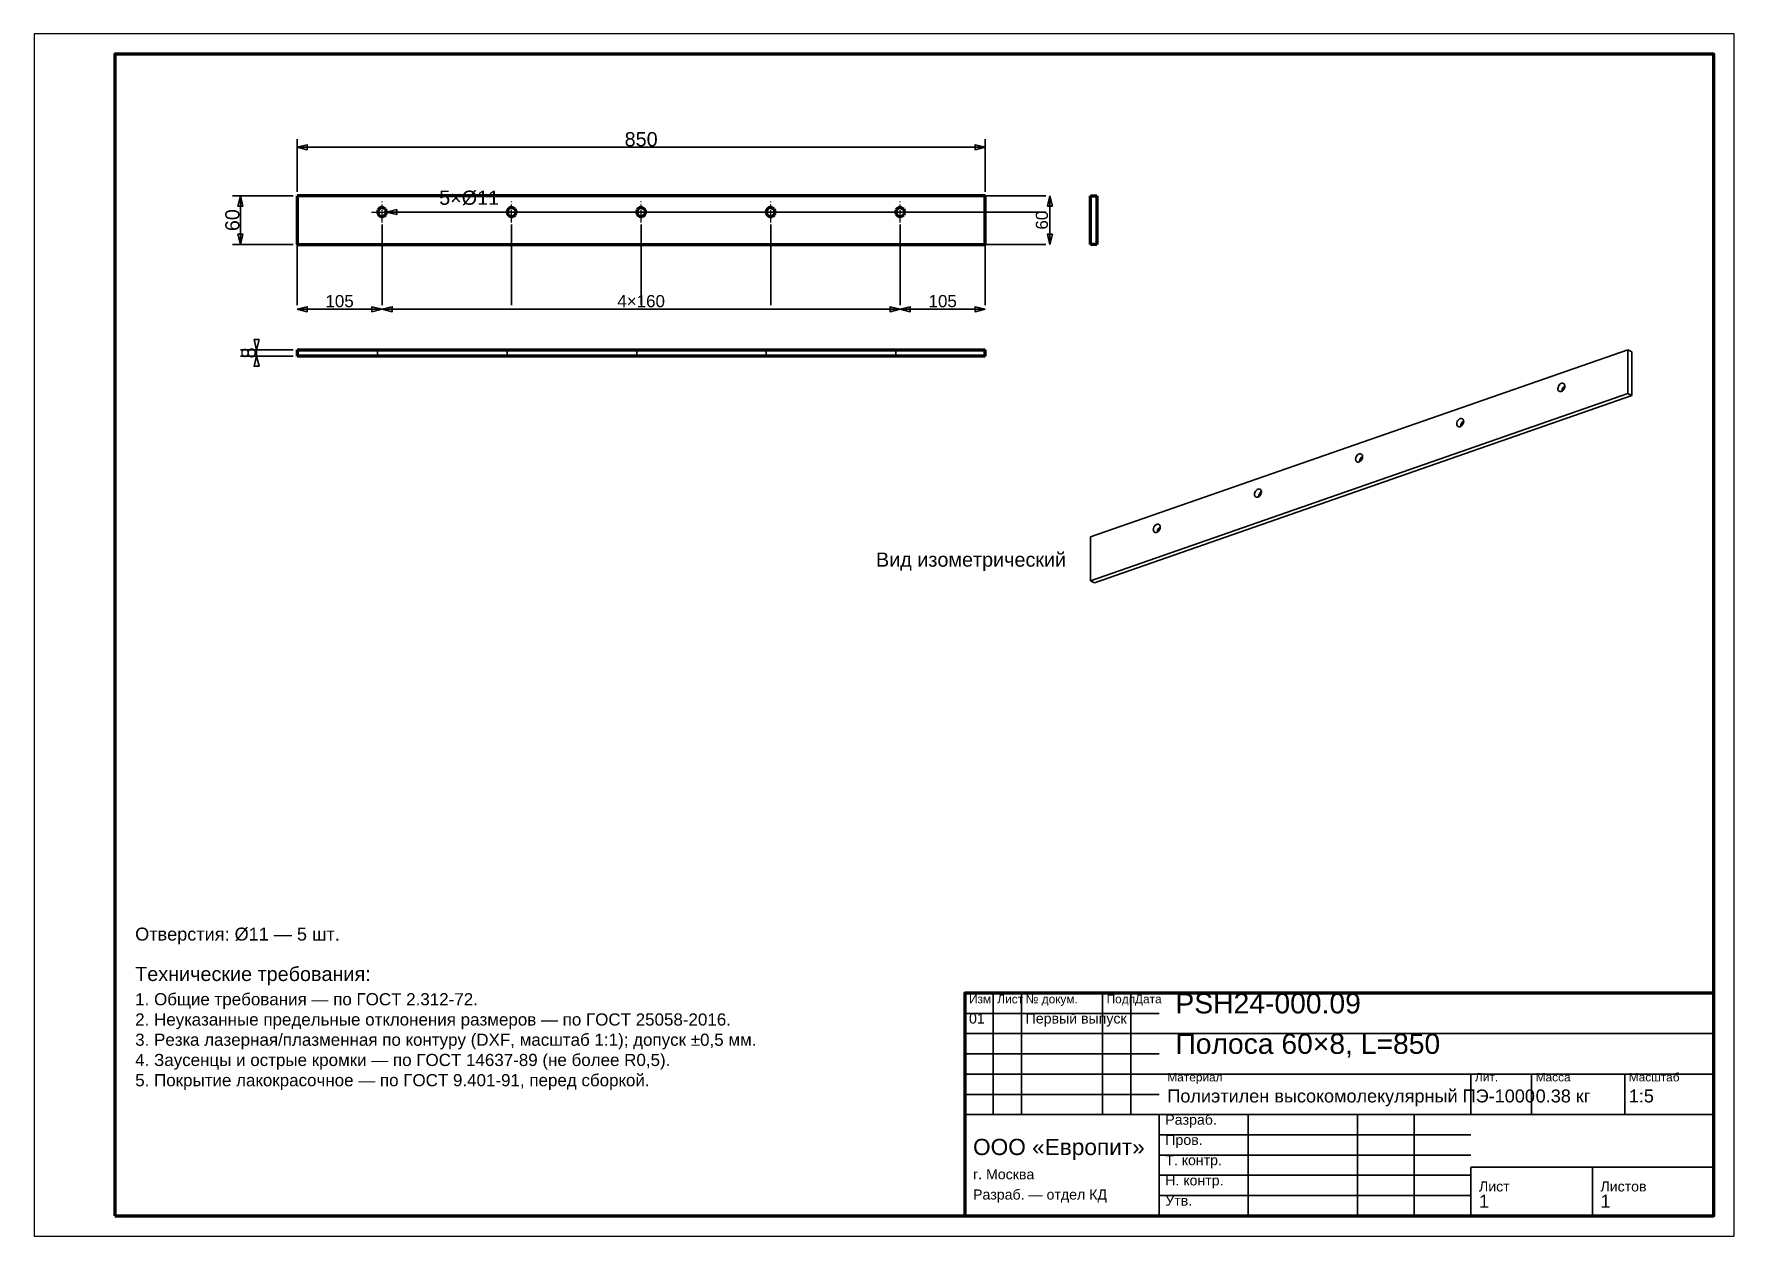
# Model space of a CAD drawing. Header units: millimetres. Extents: x 0 to 420, y 0 to 297.
import ezdxf
from ezdxf.enums import TextEntityAlignment as Align

# ---------------------------------------------------------------- set-up
doc = ezdxf.new("R2010")
doc.units = ezdxf.units.MM
doc.linetypes.add('CENTER', pattern=[5.08, 3.175, -0.635, 0.635, -0.635])
doc.linetypes.add('DASHED', pattern=[1.524, 1.27, -0.254])
doc.styles.add('GOST', font='Arial')

msp = doc.modelspace()

# ---------------------------------------------------------------- linework, layer by layer
at = {"color": 7, "lineweight": 35}
for p, q in [((65, 258), (65, 271)), ((65, 269), (235, 269)), ((235, 258), (235, 271)), ((64, 257), (49, 257)), ((51, 245), (51, 257)), ((235, 257), (250, 257)), ((250, 257), (249, 257)), ((251, 245), (251, 257)), ((87.1, 253), (99.1, 253)), ((89.1, 253), (250, 253)), ((99.1, 253), (104.1, 253)), ((121.1, 253), (250, 253)), ((153.1, 253), (250, 253)), ((185.1, 253), (250, 253)), ((217.1, 253), (250, 253)), ((86, 249.9), (86, 230)), ((118, 249.9), (118, 230)), ((150, 249.9), (150, 230)), ((182, 249.9), (182, 230)), ((214, 249.9), (214, 230)), ((64, 245), (49, 245)), ((65, 245), (65, 230)), ((235, 245), (235, 230)), ((235, 245), (250, 245)), ((250, 245), (249, 245)), ((65, 230), (65, 231)), ((86, 230), (86, 231)), ((86, 230), (86, 231)), ((214, 230), (214, 231)), ((214, 230), (214, 231)), ((235, 230), (235, 231)), ((65, 229), (86, 229)), ((86, 229), (214, 229)), ((214, 229), (235, 229)), ((64, 219), (51, 219)), ((55, 217.4), (55, 219)), ((64, 217.4), (51, 217.4)), ((237, 30), (237, 60)), ((244, 30), (244, 60)), ((264, 30), (264, 60)), ((271, 30), (271, 60)), ((230, 55), (278, 55)), ((230, 50), (278, 50)), ((278, 50), (415, 50)), ((230, 45), (278, 45)), ((230, 40), (278, 40)), ((278, 40), (415, 40)), ((355, 30), (355, 40)), ((370, 30), (370, 40)), ((393, 30), (393, 40)), ((230, 35), (278, 35)), ((230, 30), (278, 30)), ((278, 30), (415, 30)), ((300, 5), (300, 30)), ((327, 5), (327, 30)), ((341, 5), (341, 30)), ((278, 25), (355, 25)), ((278, 20), (355, 20)), ((355, 17), (415, 17)), ((278, 15), (355, 15)), ((278, 10), (355, 10))]:
    msp.add_line(p, q, dxfattribs=at)
at = {"color": 1, "lineweight": 70}
for p, q in [((65, 257), (65, 245)), ((235, 257), (65, 257)), ((235, 245), (235, 257)), ((261, 245), (261, 257)), ((261, 257), (262.6, 257)), ((262.6, 257), (262.6, 245)), ((85.03, 253.52), (84.92, 253.18)), ((84.92, 253.18), (84.92, 252.82)), ((84.92, 252.82), (85.03, 252.48)), ((85.25, 253.81), (85.03, 253.52)), ((85.03, 252.48), (85.25, 252.19)), ((85.56, 254.01), (85.25, 253.81)), ((85.25, 252.19), (85.56, 251.99)), ((85.91, 254.1), (85.56, 254.01)), ((86.27, 254.07), (85.91, 254.1)), ((86.6, 253.92), (86.27, 254.07)), ((86.27, 251.93), (86.6, 252.08)), ((86.87, 253.68), (86.6, 253.92)), ((86.6, 252.08), (86.87, 252.32)), ((87.04, 253.36), (86.87, 253.68)), ((86.87, 252.32), (87.04, 252.64)), ((87.1, 253), (87.04, 253.36)), ((87.04, 252.64), (87.1, 253)), ((117.03, 253.52), (116.92, 253.18)), ((116.92, 253.18), (116.92, 252.82)), ((116.92, 252.82), (117.03, 252.48)), ((117.25, 253.81), (117.03, 253.52)), ((117.03, 252.48), (117.25, 252.19)), ((117.56, 254.01), (117.25, 253.81)), ((117.25, 252.19), (117.56, 251.99)), ((117.91, 254.1), (117.56, 254.01)), ((118.27, 254.07), (117.91, 254.1)), ((118.6, 253.92), (118.27, 254.07)), ((118.27, 251.93), (118.6, 252.08)), ((118.87, 253.68), (118.6, 253.92)), ((118.6, 252.08), (118.87, 252.32)), ((119.04, 253.36), (118.87, 253.68)), ((118.87, 252.32), (119.04, 252.64)), ((119.1, 253), (119.04, 253.36)), ((119.04, 252.64), (119.1, 253)), ((149.03, 253.52), (148.92, 253.18)), ((148.92, 253.18), (148.92, 252.82)), ((148.92, 252.82), (149.03, 252.48)), ((149.25, 253.81), (149.03, 253.52)), ((149.03, 252.48), (149.25, 252.19)), ((149.56, 254.01), (149.25, 253.81)), ((149.25, 252.19), (149.56, 251.99)), ((149.91, 254.1), (149.56, 254.01)), ((150.27, 254.07), (149.91, 254.1)), ((150.6, 253.92), (150.27, 254.07)), ((150.27, 251.93), (150.6, 252.08)), ((150.87, 253.68), (150.6, 253.92)), ((150.6, 252.08), (150.87, 252.32)), ((151.04, 253.36), (150.87, 253.68)), ((150.87, 252.32), (151.04, 252.64)), ((151.1, 253), (151.04, 253.36)), ((151.04, 252.64), (151.1, 253)), ((181.03, 253.52), (180.92, 253.18)), ((180.92, 253.18), (180.92, 252.82)), ((180.92, 252.82), (181.03, 252.48)), ((181.25, 253.81), (181.03, 253.52)), ((181.03, 252.48), (181.25, 252.19)), ((181.56, 254.01), (181.25, 253.81)), ((181.25, 252.19), (181.56, 251.99)), ((181.91, 254.1), (181.56, 254.01)), ((182.27, 254.07), (181.91, 254.1)), ((182.6, 253.92), (182.27, 254.07)), ((182.27, 251.93), (182.6, 252.08)), ((182.87, 253.68), (182.6, 253.92)), ((182.6, 252.08), (182.87, 252.32)), ((183.04, 253.36), (182.87, 253.68)), ((182.87, 252.32), (183.04, 252.64)), ((183.1, 253), (183.04, 253.36)), ((183.04, 252.64), (183.1, 253)), ((213.03, 253.52), (212.92, 253.18)), ((212.92, 253.18), (212.92, 252.82)), ((212.92, 252.82), (213.03, 252.48)), ((213.25, 253.81), (213.03, 253.52)), ((213.03, 252.48), (213.25, 252.19)), ((213.56, 254.01), (213.25, 253.81)), ((213.25, 252.19), (213.56, 251.99)), ((213.91, 254.1), (213.56, 254.01)), ((214.27, 254.07), (213.91, 254.1)), ((214.6, 253.92), (214.27, 254.07)), ((214.27, 251.93), (214.6, 252.08)), ((214.87, 253.68), (214.6, 253.92)), ((214.6, 252.08), (214.87, 252.32)), ((215.04, 253.36), (214.87, 253.68)), ((214.87, 252.32), (215.04, 252.64)), ((215.1, 253), (215.04, 253.36)), ((215.04, 252.64), (215.1, 253)), ((85.56, 251.99), (85.91, 251.9)), ((85.91, 251.9), (86.27, 251.93)), ((117.56, 251.99), (117.91, 251.9)), ((117.91, 251.9), (118.27, 251.93)), ((149.56, 251.99), (149.91, 251.9)), ((149.91, 251.9), (150.27, 251.93)), ((181.56, 251.99), (181.91, 251.9)), ((181.91, 251.9), (182.27, 251.93)), ((213.56, 251.99), (213.91, 251.9)), ((213.91, 251.9), (214.27, 251.93)), ((65, 245), (235, 245)), ((262.6, 245), (261, 245)), ((65, 219), (235, 219)), ((65, 219), (65, 217.4)), ((235, 217.4), (235, 219)), ((235, 217.4), (65, 217.4))]:
    msp.add_line(p, q, dxfattribs=at)
at = {"color": 5, "linetype": 'DASHED', "lineweight": 35}
for p, q in [((65, 245), (65, 257)), ((65, 257), (235, 257)), ((235, 257), (235, 245)), ((262.6, 257), (261, 257)), ((261, 257), (261, 245)), ((262.6, 245), (262.6, 257)), ((84.92, 253.18), (85.03, 253.52)), ((84.92, 252.82), (84.92, 253.18)), ((85.03, 252.48), (84.92, 252.82)), ((85.03, 253.52), (85.25, 253.81)), ((85.25, 252.19), (85.03, 252.48)), ((85.25, 253.81), (85.56, 254.01)), ((85.56, 251.99), (85.25, 252.19)), ((85.56, 254.01), (85.91, 254.1)), ((85.91, 254.1), (86.27, 254.07)), ((86.27, 254.07), (86.6, 253.92)), ((86.6, 252.08), (86.27, 251.93)), ((86.6, 253.92), (86.87, 253.68)), ((86.87, 252.32), (86.6, 252.08)), ((86.87, 253.68), (87.04, 253.36)), ((87.04, 252.64), (86.87, 252.32)), ((87.04, 253.36), (87.1, 253)), ((87.1, 253), (87.04, 252.64)), ((116.92, 253.18), (117.03, 253.52)), ((116.92, 252.82), (116.92, 253.18)), ((117.03, 252.48), (116.92, 252.82)), ((117.03, 253.52), (117.25, 253.81)), ((117.25, 252.19), (117.03, 252.48)), ((117.25, 253.81), (117.56, 254.01)), ((117.56, 251.99), (117.25, 252.19)), ((117.56, 254.01), (117.91, 254.1)), ((117.91, 254.1), (118.27, 254.07)), ((118.27, 254.07), (118.6, 253.92)), ((118.6, 252.08), (118.27, 251.93)), ((118.6, 253.92), (118.87, 253.68)), ((118.87, 252.32), (118.6, 252.08)), ((118.87, 253.68), (119.04, 253.36)), ((119.04, 252.64), (118.87, 252.32)), ((119.04, 253.36), (119.1, 253)), ((119.1, 253), (119.04, 252.64)), ((148.92, 253.18), (149.03, 253.52)), ((148.92, 252.82), (148.92, 253.18)), ((149.03, 252.48), (148.92, 252.82)), ((149.03, 253.52), (149.25, 253.81)), ((149.25, 252.19), (149.03, 252.48)), ((149.25, 253.81), (149.56, 254.01)), ((149.56, 251.99), (149.25, 252.19)), ((149.56, 254.01), (149.91, 254.1)), ((149.91, 254.1), (150.27, 254.07)), ((150.27, 254.07), (150.6, 253.92)), ((150.6, 252.08), (150.27, 251.93)), ((150.6, 253.92), (150.87, 253.68)), ((150.87, 252.32), (150.6, 252.08)), ((150.87, 253.68), (151.04, 253.36)), ((151.04, 252.64), (150.87, 252.32)), ((151.04, 253.36), (151.1, 253)), ((151.1, 253), (151.04, 252.64)), ((180.92, 253.18), (181.03, 253.52)), ((180.92, 252.82), (180.92, 253.18)), ((181.03, 252.48), (180.92, 252.82)), ((181.03, 253.52), (181.25, 253.81)), ((181.25, 252.19), (181.03, 252.48)), ((181.25, 253.81), (181.56, 254.01)), ((181.56, 251.99), (181.25, 252.19)), ((181.56, 254.01), (181.91, 254.1)), ((181.91, 254.1), (182.27, 254.07)), ((182.27, 254.07), (182.6, 253.92)), ((182.6, 252.08), (182.27, 251.93)), ((182.6, 253.92), (182.87, 253.68)), ((182.87, 252.32), (182.6, 252.08)), ((182.87, 253.68), (183.04, 253.36)), ((183.04, 252.64), (182.87, 252.32)), ((183.04, 253.36), (183.1, 253)), ((183.1, 253), (183.04, 252.64)), ((212.92, 253.18), (213.03, 253.52)), ((212.92, 252.82), (212.92, 253.18)), ((213.03, 252.48), (212.92, 252.82)), ((213.03, 253.52), (213.25, 253.81)), ((213.25, 252.19), (213.03, 252.48)), ((213.25, 253.81), (213.56, 254.01)), ((213.56, 251.99), (213.25, 252.19)), ((213.56, 254.01), (213.91, 254.1)), ((213.91, 254.1), (214.27, 254.07)), ((214.27, 254.07), (214.6, 253.92)), ((214.6, 252.08), (214.27, 251.93)), ((214.6, 253.92), (214.87, 253.68)), ((214.87, 252.32), (214.6, 252.08)), ((214.87, 253.68), (215.04, 253.36)), ((215.04, 252.64), (214.87, 252.32)), ((215.04, 253.36), (215.1, 253)), ((215.1, 253), (215.04, 252.64)), ((261, 254.09), (261, 254.1)), ((261, 254.1), (261, 254.07)), ((261, 254.09), (261, 254.1)), ((261, 254.1), (261, 254.07)), ((261, 254.09), (261, 254.1)), ((261, 254.1), (261, 254.07)), ((261, 254.09), (261, 254.1)), ((261, 254.1), (261, 254.07)), ((261, 254.09), (261, 254.1)), ((261, 254.1), (261, 254.07)), ((261, 254.07), (261, 254.09)), ((261, 254.07), (261, 254.09)), ((261, 254.07), (261, 254.09)), ((261, 254.07), (261, 254.09)), ((261, 254.07), (261, 254.09)), ((261, 254.04), (261, 254.07)), ((261, 254.07), (261, 253.99)), ((261, 254.04), (261, 254.07)), ((261, 254.07), (261, 253.99)), ((261, 254.04), (261, 254.07)), ((261, 254.07), (261, 253.99)), ((261, 254.04), (261, 254.07)), ((261, 254.07), (261, 253.99)), ((261, 254.04), (261, 254.07)), ((261, 254.07), (261, 253.99)), ((261, 253.99), (261, 254.04)), ((261, 253.99), (261, 254.04)), ((261, 253.99), (261, 254.04)), ((261, 253.99), (261, 254.04)), ((261, 253.99), (261, 254.04)), ((261, 253.93), (261, 253.99)), ((261, 253.99), (261, 253.86)), ((261, 253.93), (261, 253.99)), ((261, 253.99), (261, 253.86)), ((261, 253.93), (261, 253.99)), ((261, 253.99), (261, 253.86)), ((261, 253.93), (261, 253.99)), ((261, 253.99), (261, 253.86)), ((261, 253.93), (261, 253.99)), ((261, 253.99), (261, 253.86)), ((261, 253.86), (261, 253.93)), ((261, 253.86), (261, 253.93)), ((261, 253.86), (261, 253.93)), ((261, 253.86), (261, 253.93)), ((261, 253.86), (261, 253.93)), ((261, 253.78), (261, 253.86)), ((261, 253.86), (261, 253.69)), ((261, 253.78), (261, 253.86)), ((261, 253.86), (261, 253.69)), ((261, 253.78), (261, 253.86)), ((261, 253.86), (261, 253.69)), ((261, 253.78), (261, 253.86)), ((261, 253.86), (261, 253.69)), ((261, 253.78), (261, 253.86)), ((261, 253.86), (261, 253.69)), ((261, 253.69), (261, 253.78)), ((261, 253.69), (261, 253.78)), ((261, 253.69), (261, 253.78)), ((261, 253.69), (261, 253.78)), ((261, 253.69), (261, 253.78)), ((261, 253.59), (261, 253.69)), ((261, 253.69), (261, 253.48)), ((261, 253.59), (261, 253.69)), ((261, 253.69), (261, 253.48)), ((261, 253.59), (261, 253.69)), ((261, 253.69), (261, 253.48)), ((261, 253.59), (261, 253.69)), ((261, 253.69), (261, 253.48)), ((261, 253.59), (261, 253.69)), ((261, 253.69), (261, 253.48)), ((261, 253.48), (261, 253.59)), ((261, 253.48), (261, 253.59)), ((261, 253.48), (261, 253.59)), ((261, 253.48), (261, 253.59)), ((261, 253.48), (261, 253.59)), ((261, 253.36), (261, 253.48)), ((261, 253.48), (261, 253.24)), ((261, 253.36), (261, 253.48)), ((261, 253.48), (261, 253.24)), ((261, 253.36), (261, 253.48)), ((261, 253.48), (261, 253.24)), ((261, 253.36), (261, 253.48)), ((261, 253.48), (261, 253.24)), ((261, 253.36), (261, 253.48)), ((261, 253.48), (261, 253.24)), ((261, 253.24), (261, 253.36)), ((261, 253.24), (261, 253.36)), ((261, 253.24), (261, 253.36)), ((261, 253.24), (261, 253.36)), ((261, 253.24), (261, 253.36)), ((261, 253.12), (261, 253.24)), ((261, 253.24), (261, 253)), ((261, 253.12), (261, 253.24)), ((261, 253.24), (261, 253)), ((261, 253.12), (261, 253.24)), ((261, 253.24), (261, 253)), ((261, 253.12), (261, 253.24)), ((261, 253.24), (261, 253)), ((261, 253.12), (261, 253.24)), ((261, 253.24), (261, 253)), ((261, 253), (261, 253.12)), ((261, 253), (261, 253.12)), ((261, 253), (261, 253.12)), ((261, 253), (261, 253.12)), ((261, 253), (261, 253.12)), ((261, 253), (261, 252.76)), ((261, 252.88), (261, 253)), ((261, 253), (261, 252.76)), ((261, 252.88), (261, 253)), ((261, 253), (261, 252.76)), ((261, 252.88), (261, 253)), ((261, 253), (261, 252.76)), ((261, 252.88), (261, 253)), ((261, 253), (261, 252.76)), ((261, 252.88), (261, 253)), ((261, 252.76), (261, 252.88)), ((261, 252.76), (261, 252.88)), ((261, 252.76), (261, 252.88)), ((261, 252.76), (261, 252.88)), ((261, 252.76), (261, 252.88)), ((261, 252.76), (261, 252.52)), ((261, 252.64), (261, 252.76)), ((261, 252.76), (261, 252.52)), ((261, 252.64), (261, 252.76)), ((261, 252.76), (261, 252.52)), ((261, 252.64), (261, 252.76)), ((261, 252.76), (261, 252.52)), ((261, 252.64), (261, 252.76)), ((261, 252.76), (261, 252.52)), ((261, 252.64), (261, 252.76)), ((261, 252.52), (261, 252.64)), ((261, 252.52), (261, 252.64)), ((261, 252.52), (261, 252.64)), ((261, 252.52), (261, 252.64)), ((261, 252.52), (261, 252.64)), ((261, 252.52), (261, 252.31)), ((261, 252.41), (261, 252.52)), ((261, 252.52), (261, 252.31)), ((261, 252.41), (261, 252.52)), ((261, 252.52), (261, 252.31)), ((261, 252.41), (261, 252.52)), ((261, 252.52), (261, 252.31)), ((261, 252.41), (261, 252.52)), ((261, 252.52), (261, 252.31)), ((261, 252.41), (261, 252.52)), ((261, 252.31), (261, 252.41)), ((261, 252.31), (261, 252.41)), ((261, 252.31), (261, 252.41)), ((261, 252.31), (261, 252.41)), ((261, 252.31), (261, 252.41)), ((261, 252.31), (261, 252.14)), ((261, 252.22), (261, 252.31)), ((261, 252.31), (261, 252.14)), ((261, 252.22), (261, 252.31)), ((261, 252.31), (261, 252.14)), ((261, 252.22), (261, 252.31)), ((261, 252.31), (261, 252.14)), ((261, 252.22), (261, 252.31)), ((261, 252.31), (261, 252.14)), ((261, 252.22), (261, 252.31)), ((261, 252.14), (261, 252.22)), ((261, 252.14), (261, 252.22)), ((261, 252.14), (261, 252.22)), ((261, 252.14), (261, 252.22)), ((261, 252.14), (261, 252.22)), ((261, 252.14), (261, 252.01)), ((261, 252.07), (261, 252.14)), ((261, 252.14), (261, 252.01)), ((261, 252.07), (261, 252.14)), ((261, 252.14), (261, 252.01)), ((261, 252.07), (261, 252.14)), ((261, 252.14), (261, 252.01)), ((261, 252.07), (261, 252.14)), ((261, 252.14), (261, 252.01)), ((261, 252.07), (261, 252.14)), ((261, 252.01), (261, 252.07)), ((261, 252.01), (261, 252.07)), ((261, 252.01), (261, 252.07)), ((261, 252.01), (261, 252.07)), ((261, 252.01), (261, 252.07)), ((261, 252.01), (261, 251.93)), ((261, 251.96), (261, 252.01)), ((261, 252.01), (261, 251.93)), ((261, 251.96), (261, 252.01)), ((261, 252.01), (261, 251.93)), ((261, 251.96), (261, 252.01)), ((261, 252.01), (261, 251.93)), ((261, 251.96), (261, 252.01)), ((261, 252.01), (261, 251.93)), ((261, 251.96), (261, 252.01)), ((262.6, 254.07), (262.6, 254.1)), ((262.6, 254.1), (262.6, 254.09)), ((262.6, 254.07), (262.6, 254.1)), ((262.6, 254.1), (262.6, 254.09)), ((262.6, 254.07), (262.6, 254.1)), ((262.6, 254.1), (262.6, 254.09)), ((262.6, 254.07), (262.6, 254.1)), ((262.6, 254.1), (262.6, 254.09)), ((262.6, 254.07), (262.6, 254.1)), ((262.6, 254.1), (262.6, 254.09)), ((262.6, 254.09), (262.6, 254.07)), ((262.6, 254.09), (262.6, 254.07)), ((262.6, 254.09), (262.6, 254.07)), ((262.6, 254.09), (262.6, 254.07)), ((262.6, 254.09), (262.6, 254.07)), ((262.6, 253.99), (262.6, 254.07)), ((262.6, 254.07), (262.6, 254.04)), ((262.6, 253.99), (262.6, 254.07)), ((262.6, 254.07), (262.6, 254.04)), ((262.6, 253.99), (262.6, 254.07)), ((262.6, 254.07), (262.6, 254.04)), ((262.6, 253.99), (262.6, 254.07)), ((262.6, 254.07), (262.6, 254.04)), ((262.6, 253.99), (262.6, 254.07)), ((262.6, 254.07), (262.6, 254.04)), ((262.6, 254.04), (262.6, 253.99)), ((262.6, 254.04), (262.6, 253.99)), ((262.6, 254.04), (262.6, 253.99)), ((262.6, 254.04), (262.6, 253.99)), ((262.6, 254.04), (262.6, 253.99)), ((262.6, 253.86), (262.6, 253.99)), ((262.6, 253.99), (262.6, 253.93)), ((262.6, 253.86), (262.6, 253.99)), ((262.6, 253.99), (262.6, 253.93)), ((262.6, 253.86), (262.6, 253.99)), ((262.6, 253.99), (262.6, 253.93)), ((262.6, 253.86), (262.6, 253.99)), ((262.6, 253.99), (262.6, 253.93)), ((262.6, 253.86), (262.6, 253.99)), ((262.6, 253.99), (262.6, 253.93)), ((262.6, 253.93), (262.6, 253.86)), ((262.6, 253.93), (262.6, 253.86)), ((262.6, 253.93), (262.6, 253.86)), ((262.6, 253.93), (262.6, 253.86)), ((262.6, 253.93), (262.6, 253.86)), ((262.6, 253.69), (262.6, 253.86)), ((262.6, 253.86), (262.6, 253.78)), ((262.6, 253.69), (262.6, 253.86)), ((262.6, 253.86), (262.6, 253.78)), ((262.6, 253.69), (262.6, 253.86)), ((262.6, 253.86), (262.6, 253.78)), ((262.6, 253.69), (262.6, 253.86)), ((262.6, 253.86), (262.6, 253.78)), ((262.6, 253.69), (262.6, 253.86)), ((262.6, 253.86), (262.6, 253.78)), ((262.6, 253.78), (262.6, 253.69)), ((262.6, 253.78), (262.6, 253.69)), ((262.6, 253.78), (262.6, 253.69)), ((262.6, 253.78), (262.6, 253.69)), ((262.6, 253.78), (262.6, 253.69)), ((262.6, 253.48), (262.6, 253.69)), ((262.6, 253.69), (262.6, 253.59)), ((262.6, 253.48), (262.6, 253.69)), ((262.6, 253.69), (262.6, 253.59)), ((262.6, 253.48), (262.6, 253.69)), ((262.6, 253.69), (262.6, 253.59)), ((262.6, 253.48), (262.6, 253.69)), ((262.6, 253.69), (262.6, 253.59)), ((262.6, 253.48), (262.6, 253.69)), ((262.6, 253.69), (262.6, 253.59)), ((262.6, 253.59), (262.6, 253.48)), ((262.6, 253.59), (262.6, 253.48)), ((262.6, 253.59), (262.6, 253.48)), ((262.6, 253.59), (262.6, 253.48)), ((262.6, 253.59), (262.6, 253.48)), ((262.6, 253.24), (262.6, 253.48)), ((262.6, 253.48), (262.6, 253.36)), ((262.6, 253.24), (262.6, 253.48)), ((262.6, 253.48), (262.6, 253.36)), ((262.6, 253.24), (262.6, 253.48)), ((262.6, 253.48), (262.6, 253.36)), ((262.6, 253.24), (262.6, 253.48)), ((262.6, 253.48), (262.6, 253.36)), ((262.6, 253.24), (262.6, 253.48)), ((262.6, 253.48), (262.6, 253.36)), ((262.6, 253.36), (262.6, 253.24)), ((262.6, 253.36), (262.6, 253.24)), ((262.6, 253.36), (262.6, 253.24)), ((262.6, 253.36), (262.6, 253.24)), ((262.6, 253.36), (262.6, 253.24)), ((262.6, 253), (262.6, 253.24)), ((262.6, 253.24), (262.6, 253.12)), ((262.6, 253), (262.6, 253.24)), ((262.6, 253.24), (262.6, 253.12)), ((262.6, 253), (262.6, 253.24)), ((262.6, 253.24), (262.6, 253.12)), ((262.6, 253), (262.6, 253.24)), ((262.6, 253.24), (262.6, 253.12)), ((262.6, 253), (262.6, 253.24)), ((262.6, 253.24), (262.6, 253.12)), ((262.6, 253.12), (262.6, 253)), ((262.6, 253.12), (262.6, 253)), ((262.6, 253.12), (262.6, 253)), ((262.6, 253.12), (262.6, 253)), ((262.6, 253.12), (262.6, 253)), ((262.6, 253), (262.6, 252.88)), ((262.6, 252.76), (262.6, 253)), ((262.6, 253), (262.6, 252.88)), ((262.6, 252.76), (262.6, 253)), ((262.6, 253), (262.6, 252.88)), ((262.6, 252.76), (262.6, 253)), ((262.6, 253), (262.6, 252.88)), ((262.6, 252.76), (262.6, 253)), ((262.6, 253), (262.6, 252.88)), ((262.6, 252.76), (262.6, 253)), ((262.6, 252.88), (262.6, 252.76)), ((262.6, 252.88), (262.6, 252.76)), ((262.6, 252.88), (262.6, 252.76)), ((262.6, 252.88), (262.6, 252.76)), ((262.6, 252.88), (262.6, 252.76)), ((262.6, 252.76), (262.6, 252.64)), ((262.6, 252.52), (262.6, 252.76)), ((262.6, 252.76), (262.6, 252.64)), ((262.6, 252.52), (262.6, 252.76)), ((262.6, 252.76), (262.6, 252.64)), ((262.6, 252.52), (262.6, 252.76)), ((262.6, 252.76), (262.6, 252.64)), ((262.6, 252.52), (262.6, 252.76)), ((262.6, 252.76), (262.6, 252.64)), ((262.6, 252.52), (262.6, 252.76)), ((262.6, 252.64), (262.6, 252.52)), ((262.6, 252.64), (262.6, 252.52)), ((262.6, 252.64), (262.6, 252.52)), ((262.6, 252.64), (262.6, 252.52)), ((262.6, 252.64), (262.6, 252.52)), ((262.6, 252.52), (262.6, 252.41)), ((262.6, 252.31), (262.6, 252.52)), ((262.6, 252.52), (262.6, 252.41)), ((262.6, 252.31), (262.6, 252.52)), ((262.6, 252.52), (262.6, 252.41)), ((262.6, 252.31), (262.6, 252.52)), ((262.6, 252.52), (262.6, 252.41)), ((262.6, 252.31), (262.6, 252.52)), ((262.6, 252.52), (262.6, 252.41)), ((262.6, 252.31), (262.6, 252.52)), ((262.6, 252.41), (262.6, 252.31)), ((262.6, 252.41), (262.6, 252.31)), ((262.6, 252.41), (262.6, 252.31)), ((262.6, 252.41), (262.6, 252.31)), ((262.6, 252.41), (262.6, 252.31)), ((262.6, 252.31), (262.6, 252.22)), ((262.6, 252.14), (262.6, 252.31)), ((262.6, 252.31), (262.6, 252.22)), ((262.6, 252.14), (262.6, 252.31)), ((262.6, 252.31), (262.6, 252.22)), ((262.6, 252.14), (262.6, 252.31)), ((262.6, 252.31), (262.6, 252.22)), ((262.6, 252.14), (262.6, 252.31)), ((262.6, 252.31), (262.6, 252.22)), ((262.6, 252.14), (262.6, 252.31)), ((262.6, 252.22), (262.6, 252.14)), ((262.6, 252.22), (262.6, 252.14)), ((262.6, 252.22), (262.6, 252.14)), ((262.6, 252.22), (262.6, 252.14)), ((262.6, 252.22), (262.6, 252.14)), ((262.6, 252.14), (262.6, 252.07)), ((262.6, 252.01), (262.6, 252.14)), ((262.6, 252.14), (262.6, 252.07)), ((262.6, 252.01), (262.6, 252.14)), ((262.6, 252.14), (262.6, 252.07)), ((262.6, 252.01), (262.6, 252.14)), ((262.6, 252.14), (262.6, 252.07)), ((262.6, 252.01), (262.6, 252.14)), ((262.6, 252.14), (262.6, 252.07)), ((262.6, 252.01), (262.6, 252.14)), ((262.6, 252.07), (262.6, 252.01)), ((262.6, 252.07), (262.6, 252.01)), ((262.6, 252.07), (262.6, 252.01)), ((262.6, 252.07), (262.6, 252.01)), ((262.6, 252.07), (262.6, 252.01)), ((262.6, 252.01), (262.6, 251.96)), ((262.6, 251.93), (262.6, 252.01)), ((262.6, 252.01), (262.6, 251.96)), ((262.6, 251.93), (262.6, 252.01)), ((262.6, 252.01), (262.6, 251.96)), ((262.6, 251.93), (262.6, 252.01)), ((262.6, 252.01), (262.6, 251.96)), ((262.6, 251.93), (262.6, 252.01)), ((262.6, 252.01), (262.6, 251.96)), ((262.6, 251.93), (262.6, 252.01)), ((85.91, 251.9), (85.56, 251.99)), ((86.27, 251.93), (85.91, 251.9)), ((117.91, 251.9), (117.56, 251.99)), ((118.27, 251.93), (117.91, 251.9)), ((149.91, 251.9), (149.56, 251.99)), ((150.27, 251.93), (149.91, 251.9)), ((181.91, 251.9), (181.56, 251.99)), ((182.27, 251.93), (181.91, 251.9)), ((213.91, 251.9), (213.56, 251.99)), ((214.27, 251.93), (213.91, 251.9)), ((261, 251.93), (261, 251.96)), ((261, 251.93), (261, 251.96)), ((261, 251.93), (261, 251.96)), ((261, 251.93), (261, 251.96)), ((261, 251.93), (261, 251.96)), ((261, 251.93), (261, 251.9)), ((261, 251.91), (261, 251.93)), ((261, 251.93), (261, 251.9)), ((261, 251.91), (261, 251.93)), ((261, 251.93), (261, 251.9)), ((261, 251.91), (261, 251.93)), ((261, 251.93), (261, 251.9)), ((261, 251.91), (261, 251.93)), ((261, 251.93), (261, 251.9)), ((261, 251.91), (261, 251.93)), ((261, 251.9), (261, 251.91)), ((261, 251.9), (261, 251.91)), ((261, 251.9), (261, 251.91)), ((261, 251.9), (261, 251.91)), ((261, 251.9), (261, 251.91)), ((262.6, 251.96), (262.6, 251.93)), ((262.6, 251.96), (262.6, 251.93)), ((262.6, 251.96), (262.6, 251.93)), ((262.6, 251.96), (262.6, 251.93)), ((262.6, 251.96), (262.6, 251.93)), ((262.6, 251.93), (262.6, 251.91)), ((262.6, 251.9), (262.6, 251.93)), ((262.6, 251.93), (262.6, 251.91)), ((262.6, 251.9), (262.6, 251.93)), ((262.6, 251.93), (262.6, 251.91)), ((262.6, 251.9), (262.6, 251.93)), ((262.6, 251.93), (262.6, 251.91)), ((262.6, 251.9), (262.6, 251.93)), ((262.6, 251.93), (262.6, 251.91)), ((262.6, 251.9), (262.6, 251.93)), ((262.6, 251.91), (262.6, 251.9)), ((262.6, 251.91), (262.6, 251.9)), ((262.6, 251.91), (262.6, 251.9)), ((262.6, 251.91), (262.6, 251.9)), ((262.6, 251.91), (262.6, 251.9)), ((65, 245), (235, 245)), ((261, 245), (262.6, 245)), ((235, 219), (65, 219)), ((65, 217.4), (65, 219)), ((84.9, 219), (84.9, 217.4)), ((84.9, 219), (84.93, 219)), ((84.93, 219), (84.9, 219)), ((84.93, 219), (85.01, 219)), ((85.01, 219), (84.93, 219)), ((85.01, 219), (85.14, 219)), ((85.14, 219), (85.01, 219)), ((85.14, 219), (85.31, 219)), ((85.31, 219), (85.14, 219)), ((85.31, 219), (85.52, 219)), ((85.52, 219), (85.31, 219)), ((85.52, 219), (85.76, 219)), ((85.76, 219), (85.52, 219)), ((85.76, 219), (86, 219)), ((86, 219), (85.76, 219)), ((86, 219), (86.24, 219)), ((86.24, 219), (86, 219)), ((86.24, 219), (86.48, 219)), ((86.48, 219), (86.24, 219)), ((86.48, 219), (86.69, 219)), ((86.69, 219), (86.48, 219)), ((86.69, 219), (86.86, 219)), ((86.86, 219), (86.69, 219)), ((86.86, 219), (86.99, 219)), ((86.99, 219), (86.86, 219)), ((86.99, 219), (87.07, 219)), ((87.07, 219), (86.99, 219)), ((87.07, 219), (87.1, 219)), ((87.1, 219), (87.07, 219)), ((116.9, 219), (116.9, 217.4)), ((116.9, 219), (116.93, 219)), ((116.93, 219), (116.9, 219)), ((116.93, 219), (117.01, 219)), ((117.01, 219), (116.93, 219)), ((117.01, 219), (117.14, 219)), ((117.14, 219), (117.01, 219)), ((117.14, 219), (117.31, 219)), ((117.31, 219), (117.14, 219)), ((117.31, 219), (117.52, 219)), ((117.52, 219), (117.31, 219)), ((117.52, 219), (117.76, 219)), ((117.76, 219), (117.52, 219)), ((117.76, 219), (118, 219)), ((118, 219), (117.76, 219)), ((118, 219), (118.24, 219)), ((118.24, 219), (118, 219)), ((118.24, 219), (118.48, 219)), ((118.48, 219), (118.24, 219)), ((118.48, 219), (118.69, 219)), ((118.69, 219), (118.48, 219)), ((118.69, 219), (118.86, 219)), ((118.86, 219), (118.69, 219)), ((118.86, 219), (118.99, 219)), ((118.99, 219), (118.86, 219)), ((118.99, 219), (119.07, 219)), ((119.07, 219), (118.99, 219)), ((119.07, 219), (119.1, 219)), ((119.1, 219), (119.07, 219)), ((148.9, 219), (148.9, 217.4)), ((148.9, 219), (148.93, 219)), ((148.93, 219), (148.9, 219)), ((148.93, 219), (149.01, 219)), ((149.01, 219), (148.93, 219)), ((149.01, 219), (149.14, 219)), ((149.14, 219), (149.01, 219)), ((149.14, 219), (149.31, 219)), ((149.31, 219), (149.14, 219)), ((149.31, 219), (149.52, 219)), ((149.52, 219), (149.31, 219)), ((149.52, 219), (149.76, 219)), ((149.76, 219), (149.52, 219)), ((149.76, 219), (150, 219)), ((150, 219), (149.76, 219)), ((150, 219), (150.24, 219)), ((150.24, 219), (150, 219)), ((150.24, 219), (150.48, 219)), ((150.48, 219), (150.24, 219)), ((150.48, 219), (150.69, 219)), ((150.69, 219), (150.48, 219)), ((150.69, 219), (150.86, 219)), ((150.86, 219), (150.69, 219)), ((150.86, 219), (150.99, 219)), ((150.99, 219), (150.86, 219)), ((150.99, 219), (151.07, 219)), ((151.07, 219), (150.99, 219)), ((151.07, 219), (151.1, 219)), ((151.1, 219), (151.07, 219)), ((180.9, 219), (180.9, 217.4)), ((180.9, 219), (180.93, 219)), ((180.93, 219), (180.9, 219)), ((180.93, 219), (181.01, 219)), ((181.01, 219), (180.93, 219)), ((181.01, 219), (181.14, 219)), ((181.14, 219), (181.01, 219)), ((181.14, 219), (181.31, 219)), ((181.31, 219), (181.14, 219)), ((181.31, 219), (181.52, 219)), ((181.52, 219), (181.31, 219)), ((181.52, 219), (181.76, 219)), ((181.76, 219), (181.52, 219)), ((181.76, 219), (182, 219)), ((182, 219), (181.76, 219)), ((182, 219), (182.24, 219)), ((182.24, 219), (182, 219)), ((182.24, 219), (182.48, 219)), ((182.48, 219), (182.24, 219)), ((182.48, 219), (182.69, 219)), ((182.69, 219), (182.48, 219)), ((182.69, 219), (182.86, 219)), ((182.86, 219), (182.69, 219)), ((182.86, 219), (182.99, 219)), ((182.99, 219), (182.86, 219)), ((182.99, 219), (183.07, 219)), ((183.07, 219), (182.99, 219)), ((183.07, 219), (183.1, 219)), ((183.1, 219), (183.07, 219)), ((212.9, 219), (212.9, 217.4)), ((212.9, 219), (212.93, 219)), ((212.93, 219), (212.9, 219)), ((212.93, 219), (213.01, 219)), ((213.01, 219), (212.93, 219)), ((213.01, 219), (213.14, 219)), ((213.14, 219), (213.01, 219)), ((213.14, 219), (213.31, 219)), ((213.31, 219), (213.14, 219)), ((213.31, 219), (213.52, 219)), ((213.52, 219), (213.31, 219)), ((213.52, 219), (213.76, 219)), ((213.76, 219), (213.52, 219)), ((213.76, 219), (214, 219)), ((214, 219), (213.76, 219)), ((214, 219), (214.24, 219)), ((214.24, 219), (214, 219)), ((214.24, 219), (214.48, 219)), ((214.48, 219), (214.24, 219)), ((214.48, 219), (214.69, 219)), ((214.69, 219), (214.48, 219)), ((214.69, 219), (214.86, 219)), ((214.86, 219), (214.69, 219)), ((214.86, 219), (214.99, 219)), ((214.99, 219), (214.86, 219)), ((214.99, 219), (215.07, 219)), ((215.07, 219), (214.99, 219)), ((215.07, 219), (215.1, 219)), ((215.1, 219), (215.07, 219)), ((235, 219), (235, 217.4)), ((235, 217.4), (65, 217.4)), ((84.9, 217.4), (84.93, 217.4)), ((84.93, 217.4), (84.9, 217.4)), ((84.93, 217.4), (85.01, 217.4)), ((85.01, 217.4), (84.93, 217.4)), ((85.01, 217.4), (85.14, 217.4)), ((85.14, 217.4), (85.01, 217.4)), ((85.14, 217.4), (85.31, 217.4)), ((85.31, 217.4), (85.14, 217.4)), ((85.31, 217.4), (85.52, 217.4)), ((85.52, 217.4), (85.31, 217.4)), ((85.52, 217.4), (85.76, 217.4)), ((85.76, 217.4), (85.52, 217.4)), ((85.76, 217.4), (86, 217.4)), ((86, 217.4), (85.76, 217.4)), ((86, 217.4), (86.24, 217.4)), ((86.24, 217.4), (86, 217.4)), ((86.24, 217.4), (86.48, 217.4)), ((86.48, 217.4), (86.24, 217.4)), ((86.48, 217.4), (86.69, 217.4)), ((86.69, 217.4), (86.48, 217.4)), ((86.69, 217.4), (86.86, 217.4)), ((86.86, 217.4), (86.69, 217.4)), ((86.86, 217.4), (86.99, 217.4)), ((86.99, 217.4), (86.86, 217.4)), ((86.99, 217.4), (87.07, 217.4)), ((87.07, 217.4), (86.99, 217.4)), ((87.07, 217.4), (87.1, 217.4)), ((87.1, 217.4), (87.07, 217.4)), ((116.9, 217.4), (116.93, 217.4)), ((116.93, 217.4), (116.9, 217.4)), ((116.93, 217.4), (117.01, 217.4)), ((117.01, 217.4), (116.93, 217.4)), ((117.01, 217.4), (117.14, 217.4)), ((117.14, 217.4), (117.01, 217.4)), ((117.14, 217.4), (117.31, 217.4)), ((117.31, 217.4), (117.14, 217.4)), ((117.31, 217.4), (117.52, 217.4)), ((117.52, 217.4), (117.31, 217.4)), ((117.52, 217.4), (117.76, 217.4)), ((117.76, 217.4), (117.52, 217.4)), ((117.76, 217.4), (118, 217.4)), ((118, 217.4), (117.76, 217.4)), ((118, 217.4), (118.24, 217.4)), ((118.24, 217.4), (118, 217.4)), ((118.24, 217.4), (118.48, 217.4)), ((118.48, 217.4), (118.24, 217.4)), ((118.48, 217.4), (118.69, 217.4)), ((118.69, 217.4), (118.48, 217.4)), ((118.69, 217.4), (118.86, 217.4)), ((118.86, 217.4), (118.69, 217.4)), ((118.86, 217.4), (118.99, 217.4)), ((118.99, 217.4), (118.86, 217.4)), ((118.99, 217.4), (119.07, 217.4)), ((119.07, 217.4), (118.99, 217.4)), ((119.07, 217.4), (119.1, 217.4)), ((119.1, 217.4), (119.07, 217.4)), ((148.9, 217.4), (148.93, 217.4)), ((148.93, 217.4), (148.9, 217.4)), ((148.93, 217.4), (149.01, 217.4)), ((149.01, 217.4), (148.93, 217.4)), ((149.01, 217.4), (149.14, 217.4)), ((149.14, 217.4), (149.01, 217.4)), ((149.14, 217.4), (149.31, 217.4)), ((149.31, 217.4), (149.14, 217.4)), ((149.31, 217.4), (149.52, 217.4)), ((149.52, 217.4), (149.31, 217.4)), ((149.52, 217.4), (149.76, 217.4)), ((149.76, 217.4), (149.52, 217.4)), ((149.76, 217.4), (150, 217.4)), ((150, 217.4), (149.76, 217.4)), ((150, 217.4), (150.24, 217.4)), ((150.24, 217.4), (150, 217.4)), ((150.24, 217.4), (150.48, 217.4)), ((150.48, 217.4), (150.24, 217.4)), ((150.48, 217.4), (150.69, 217.4)), ((150.69, 217.4), (150.48, 217.4)), ((150.69, 217.4), (150.86, 217.4)), ((150.86, 217.4), (150.69, 217.4)), ((150.86, 217.4), (150.99, 217.4)), ((150.99, 217.4), (150.86, 217.4)), ((150.99, 217.4), (151.07, 217.4)), ((151.07, 217.4), (150.99, 217.4)), ((151.07, 217.4), (151.1, 217.4)), ((151.1, 217.4), (151.07, 217.4)), ((180.9, 217.4), (180.93, 217.4)), ((180.93, 217.4), (180.9, 217.4)), ((180.93, 217.4), (181.01, 217.4)), ((181.01, 217.4), (180.93, 217.4)), ((181.01, 217.4), (181.14, 217.4)), ((181.14, 217.4), (181.01, 217.4)), ((181.14, 217.4), (181.31, 217.4)), ((181.31, 217.4), (181.14, 217.4)), ((181.31, 217.4), (181.52, 217.4)), ((181.52, 217.4), (181.31, 217.4)), ((181.52, 217.4), (181.76, 217.4)), ((181.76, 217.4), (181.52, 217.4)), ((181.76, 217.4), (182, 217.4)), ((182, 217.4), (181.76, 217.4)), ((182, 217.4), (182.24, 217.4)), ((182.24, 217.4), (182, 217.4)), ((182.24, 217.4), (182.48, 217.4)), ((182.48, 217.4), (182.24, 217.4)), ((182.48, 217.4), (182.69, 217.4)), ((182.69, 217.4), (182.48, 217.4)), ((182.69, 217.4), (182.86, 217.4)), ((182.86, 217.4), (182.69, 217.4)), ((182.86, 217.4), (182.99, 217.4)), ((182.99, 217.4), (182.86, 217.4)), ((182.99, 217.4), (183.07, 217.4)), ((183.07, 217.4), (182.99, 217.4)), ((183.07, 217.4), (183.1, 217.4)), ((183.1, 217.4), (183.07, 217.4)), ((212.9, 217.4), (212.93, 217.4)), ((212.93, 217.4), (212.9, 217.4)), ((212.93, 217.4), (213.01, 217.4)), ((213.01, 217.4), (212.93, 217.4)), ((213.01, 217.4), (213.14, 217.4)), ((213.14, 217.4), (213.01, 217.4)), ((213.14, 217.4), (213.31, 217.4)), ((213.31, 217.4), (213.14, 217.4)), ((213.31, 217.4), (213.52, 217.4)), ((213.52, 217.4), (213.31, 217.4)), ((213.52, 217.4), (213.76, 217.4)), ((213.76, 217.4), (213.52, 217.4)), ((213.76, 217.4), (214, 217.4)), ((214, 217.4), (213.76, 217.4)), ((214, 217.4), (214.24, 217.4)), ((214.24, 217.4), (214, 217.4)), ((214.24, 217.4), (214.48, 217.4)), ((214.48, 217.4), (214.24, 217.4)), ((214.48, 217.4), (214.69, 217.4)), ((214.69, 217.4), (214.48, 217.4)), ((214.69, 217.4), (214.86, 217.4)), ((214.86, 217.4), (214.69, 217.4)), ((214.86, 217.4), (214.99, 217.4)), ((214.99, 217.4), (214.86, 217.4)), ((214.99, 217.4), (215.07, 217.4)), ((215.07, 217.4), (214.99, 217.4)), ((215.07, 217.4), (215.1, 217.4)), ((215.1, 217.4), (215.07, 217.4))]:
    msp.add_line(p, q, dxfattribs=at)
at = {"color": 4, "linetype": 'CENTER', "lineweight": 25}
for p, q in [((83.4, 253), (88.6, 253)), ((86, 250.4), (86, 255.6)), ((115.4, 253), (120.6, 253)), ((118, 250.4), (118, 255.6)), ((147.4, 253), (152.6, 253)), ((150, 250.4), (150, 255.6)), ((179.4, 253), (184.6, 253)), ((182, 250.4), (182, 255.6)), ((211.4, 253), (216.6, 253)), ((214, 250.4), (214, 255.6))]:
    msp.add_line(p, q, dxfattribs=at)
at = {"color": 1, "lineweight": 35}
for p, q in [((393.75, 219), (261, 172.72)), ((393.75, 219), (394.75, 218.46)), ((393.75, 208.2), (393.75, 219)), ((394.75, 218.46), (394.75, 207.65)), ((376.77, 210.22), (376.62, 209.95)), ((376.97, 210.44), (376.77, 210.22)), ((377.2, 210.61), (376.97, 210.44)), ((377.44, 210.7), (377.2, 210.61)), ((377.67, 210.71), (377.44, 210.7)), ((377.88, 210.65), (377.67, 210.71)), ((378, 210.56), (377.88, 210.65)), ((377.92, 209.85), (378.21, 210.06)), ((378.1, 210.43), (378, 210.56)), ((378.16, 210.28), (378.1, 210.43)), ((378.2, 210.1), (378.16, 210.28)), ((378.21, 209.91), (378.2, 210.1)), ((393.75, 208.2), (261, 161.92)), ((394.75, 207.65), (262, 161.38)), ((376.52, 209.67), (376.49, 209.38)), ((376.49, 209.38), (376.51, 209.17)), ((376.51, 209.17), (376.58, 208.98)), ((376.62, 209.95), (376.52, 209.67)), ((376.58, 208.98), (376.68, 208.83)), ((376.68, 208.83), (376.82, 208.72)), ((376.82, 208.72), (376.97, 208.66)), ((376.97, 208.66), (377.12, 208.65)), ((377.12, 208.65), (377.29, 208.67)), ((377.29, 208.67), (377.46, 208.74)), ((377.46, 208.74), (377.62, 208.84)), ((377.49, 208.84), (377.54, 209.2)), ((377.49, 208.76), (377.49, 208.84)), ((377.54, 209.2), (377.69, 209.55)), ((377.62, 208.84), (377.78, 208.97)), ((377.69, 209.55), (377.92, 209.85)), ((377.78, 208.97), (378.03, 209.31)), ((378.03, 209.31), (378.18, 209.71)), ((378.18, 209.71), (378.21, 209.91)), ((394.75, 207.65), (393.75, 208.2)), ((351.98, 201.73), (351.79, 201.51)), ((352.21, 201.89), (351.98, 201.73)), ((352.45, 201.99), (352.21, 201.89)), ((352.68, 202), (352.45, 201.99)), ((352.89, 201.94), (352.68, 202)), ((353.01, 201.85), (352.89, 201.94)), ((353.11, 201.72), (353.01, 201.85)), ((353.18, 201.57), (353.11, 201.72)), ((351.54, 200.96), (351.5, 200.67)), ((351.5, 200.67), (351.52, 200.46)), ((351.52, 200.46), (351.59, 200.27)), ((351.63, 201.24), (351.54, 200.96)), ((351.59, 200.27), (351.7, 200.11)), ((351.79, 201.51), (351.63, 201.24)), ((351.7, 200.11), (351.84, 200.01)), ((351.84, 200.01), (351.98, 199.95)), ((351.98, 199.95), (352.14, 199.94)), ((352.14, 199.94), (352.3, 199.96)), ((352.3, 199.96), (352.47, 200.03)), ((352.47, 200.03), (352.63, 200.13)), ((352.5, 200.13), (352.55, 200.49)), ((352.51, 200.05), (352.5, 200.13)), ((352.55, 200.49), (352.7, 200.84)), ((352.63, 200.13), (352.79, 200.26)), ((352.7, 200.84), (352.94, 201.14)), ((352.79, 200.26), (353.04, 200.6)), ((352.94, 201.14), (353.22, 201.35)), ((353.04, 200.6), (353.19, 201)), ((353.21, 201.39), (353.18, 201.57)), ((353.19, 201), (353.22, 201.2)), ((353.22, 201.2), (353.21, 201.39)), ((327.46, 193.28), (327.22, 193.18)), ((327.69, 193.29), (327.46, 193.28)), ((327.9, 193.23), (327.69, 193.29)), ((328.02, 193.14), (327.9, 193.23)), ((326.55, 192.25), (326.51, 191.96)), ((326.51, 191.96), (326.54, 191.75)), ((326.54, 191.75), (326.6, 191.56)), ((326.64, 192.53), (326.55, 192.25)), ((326.6, 191.56), (326.71, 191.4)), ((326.8, 192.8), (326.64, 192.53)), ((326.71, 191.4), (326.85, 191.3)), ((327, 193.02), (326.8, 192.8)), ((326.85, 191.3), (326.99, 191.24)), ((326.99, 191.24), (327.15, 191.23)), ((327.22, 193.18), (327, 193.02)), ((327.15, 191.23), (327.31, 191.25)), ((327.31, 191.25), (327.48, 191.32)), ((327.48, 191.32), (327.65, 191.42)), ((327.51, 191.42), (327.57, 191.78)), ((327.52, 191.34), (327.51, 191.42)), ((327.57, 191.78), (327.72, 192.13)), ((327.65, 191.42), (327.8, 191.55)), ((327.72, 192.13), (327.95, 192.43)), ((327.8, 191.55), (328.05, 191.89)), ((327.95, 192.43), (328.23, 192.64)), ((328.12, 193.01), (328.02, 193.14)), ((328.05, 191.89), (328.2, 192.29)), ((328.19, 192.86), (328.12, 193.01)), ((328.23, 192.68), (328.19, 192.86)), ((328.2, 192.29), (328.23, 192.49)), ((328.23, 192.49), (328.23, 192.68)), ((301.56, 183.54), (301.53, 183.25)), ((301.53, 183.25), (301.55, 183.04)), ((301.55, 183.04), (301.61, 182.85)), ((301.66, 183.82), (301.56, 183.54)), ((301.61, 182.85), (301.72, 182.69)), ((301.81, 184.08), (301.66, 183.82)), ((301.72, 182.69), (301.86, 182.58)), ((302.01, 184.31), (301.81, 184.08)), ((301.86, 182.58), (302, 182.53)), ((302, 182.53), (302.16, 182.52)), ((302.23, 184.47), (302.01, 184.31)), ((302.16, 182.52), (302.33, 182.54)), ((302.47, 184.57), (302.23, 184.47)), ((302.33, 182.54), (302.49, 182.61)), ((302.71, 184.58), (302.47, 184.57)), ((302.49, 182.61), (302.66, 182.71)), ((302.53, 182.71), (302.58, 183.07)), ((302.53, 182.62), (302.53, 182.71)), ((302.58, 183.07), (302.73, 183.42)), ((302.66, 182.71), (302.81, 182.84)), ((302.91, 184.52), (302.71, 184.58)), ((302.73, 183.42), (302.96, 183.72)), ((302.81, 182.84), (303.06, 183.18)), ((303.03, 184.43), (302.91, 184.52)), ((302.96, 183.72), (303.24, 183.93)), ((303.13, 184.3), (303.03, 184.43)), ((303.06, 183.18), (303.21, 183.58)), ((303.2, 184.15), (303.13, 184.3)), ((303.24, 183.97), (303.2, 184.15)), ((303.21, 183.58), (303.24, 183.78)), ((303.24, 183.78), (303.24, 183.97)), ((261, 172.72), (261, 161.92)), ((276.57, 174.82), (276.54, 174.54)), ((276.54, 174.54), (276.56, 174.32)), ((276.56, 174.32), (276.63, 174.14)), ((276.67, 175.11), (276.57, 174.82)), ((276.63, 174.14), (276.73, 173.98)), ((276.82, 175.37), (276.67, 175.11)), ((276.73, 173.98), (276.87, 173.87)), ((277.02, 175.6), (276.82, 175.37)), ((276.87, 173.87), (277.01, 173.82)), ((277.01, 173.82), (277.17, 173.81)), ((277.25, 175.76), (277.02, 175.6)), ((277.17, 173.81), (277.34, 173.83)), ((277.49, 175.86), (277.25, 175.76)), ((277.34, 173.83), (277.51, 173.9)), ((277.72, 175.87), (277.49, 175.86)), ((277.51, 173.9), (277.67, 174)), ((277.54, 174), (277.59, 174.35)), ((277.54, 173.91), (277.54, 174)), ((277.59, 174.35), (277.74, 174.71)), ((277.67, 174), (277.82, 174.13)), ((277.92, 175.81), (277.72, 175.87)), ((277.74, 174.71), (277.97, 175.01)), ((277.82, 174.13), (278.08, 174.47)), ((278.05, 175.72), (277.92, 175.81)), ((277.97, 175.01), (278.25, 175.22)), ((278.14, 175.59), (278.05, 175.72)), ((278.08, 174.47), (278.23, 174.87)), ((278.21, 175.44), (278.14, 175.59)), ((278.25, 175.26), (278.21, 175.44)), ((278.23, 174.87), (278.26, 175.07)), ((278.26, 175.07), (278.25, 175.26)), ((261, 161.92), (262, 161.38))]:
    msp.add_line(p, q, dxfattribs=at)
at = {"color": 7, "lineweight": 25}
msp.add_lwpolyline([(0, 0), (420, 0), (420, 297), (0, 297)], close=True, dxfattribs=at)
at = {"color": 7, "lineweight": 70}
for points in [[(20, 5), (415, 5), (415, 292), (20, 292)], [(230, 5), (415, 5), (415, 60), (230, 60)]]:
    msp.add_lwpolyline(points, close=True, dxfattribs=at)
at = {"color": 7, "lineweight": 35}
for points in [[(65, 269), (67.5, 268.38), (67.5, 269.62)], [(235, 269), (232.5, 269.62), (232.5, 268.38)], [(51, 257), (50.38, 254.5), (51.62, 254.5)], [(251, 257), (250.38, 254.5), (251.62, 254.5)], [(87.1, 253), (89.6, 252.38), (89.6, 253.62)], [(51, 245), (51.62, 247.5), (50.38, 247.5)], [(251, 245), (251.62, 247.5), (250.38, 247.5)], [(65, 229), (67.5, 228.38), (67.5, 229.62)], [(86, 229), (83.5, 229.62), (83.5, 228.38)], [(86, 229), (88.5, 228.38), (88.5, 229.62)], [(214, 229), (211.5, 229.62), (211.5, 228.38)], [(214, 229), (216.5, 228.38), (216.5, 229.62)], [(235, 229), (232.5, 229.62), (232.5, 228.38)], [(55, 219), (55.62, 221.5), (54.38, 221.5)], [(55, 217.4), (54.38, 214.9), (55.62, 214.9)], [(230, 5), (278, 5), (278, 30), (230, 30)], [(355, 5), (385, 5), (385, 17), (355, 17)], [(385, 5), (415, 5), (415, 17), (385, 17)]]:
    msp.add_lwpolyline(points, close=True, dxfattribs=at)

# ---------------------------------------------------------------- texts
at = {"color": 7, "style": 'GOST'}
for s, height, p in [('850', 3.5, (150, 271)), ('105', 3, (75.5, 231)), ('4×160', 3, (150, 231)), ('105', 3, (224.5, 231))]:
    msp.add_text(s, height=height, dxfattribs=at).set_placement(p, align=Align.MIDDLE)
msp.add_text('5×Ø11', height=3.5, dxfattribs=at).set_placement((100.1, 254.8))
for s, height, p in [('60', 3.5, (49, 251)), ('60', 3, (249, 251)), ('8', 3.5, (53, 218.2))]:
    msp.add_text(s, height=height, rotation=90, dxfattribs=at).set_placement(p, align=Align.MIDDLE)
at = {"color": 3, "style": 'GOST'}
msp.add_text('Вид изометрический', height=3.5, dxfattribs=at).set_placement((255, 165.38), align=Align.RIGHT)
at = {"color": 6, "style": 'GOST'}
msp.add_text('Отверстия: Ø11 — 5 шт.', height=3.2, dxfattribs=at).set_placement((25, 73))
at = {"color": 3, "style": 'GOST'}
for s, height, p in [('Технические требования:', 3.5, (25, 63)), ('1. Общие требования — по ГОСТ 2.312-72.', 3, (25, 57)), ('Изм.', 2.1, (231, 57.5)), ('Лист', 2.1, (238, 57.5)), ('№ докум.', 2.1, (245, 57.5)), ('Подп.', 2.1, (265, 57.5)), ('Дата', 2.1, (272, 57.5)), ('PSH24-000.09', 5, (282, 55)), ('2. Неуказанные предельные отклонения размеров — по ГОСТ 25058-2016.', 3, (25, 52)), ('01', 2.5, (231, 52.5)), ('Первый выпуск', 2.5, (245, 52.5)), ('3. Резка лазерная/плазменная по контуру (DXF, масштаб 1:1); допуск ±0,5 мм.', 3, (25, 47)), ('Полоса 60×8, L=850', 5, (282, 45)), ('4. Заусенцы и острые кромки — по ГОСТ 14637-89 (не более R0,5).', 3, (25, 42)), ('5. Покрытие лакокрасочное — по ГОСТ 9.401-91, перед сборкой.', 3, (25, 37)), ('Материал', 2.1, (280, 38.2)), ('Лит.', 2.1, (356, 38.2)), ('Масса', 2.1, (371, 38.2)), ('Масштаб', 2.1, (394, 38.2)), ('Полиэтилен высокомолекулярный ПЭ-1000', 3.2, (280, 33)), ('0.38 кг', 3.2, (371, 33)), ('1:5', 3.2, (394, 33)), ('Разраб.', 2.5, (279.5, 27.5)), ('ООО «Европит»', 4, (232, 20)), ('Пров.', 2.5, (279.5, 22.5)), ('Т. контр.', 2.5, (279.5, 17.5)), ('г. Москва', 2.5, (232, 14)), ('Н. контр.', 2.5, (279.5, 12.5)), ('Лист', 2.5, (357, 11)), ('Листов', 2.5, (387, 11)), ('Разраб. — отдел КД', 2.5, (232, 9)), ('Утв.', 2.5, (279.5, 7.5)), ('1', 3.2, (357, 7)), ('1', 3.2, (387, 7))]:
    msp.add_text(s, height=height, dxfattribs=at).set_placement(p)

doc.saveas('drawing.dxf')
